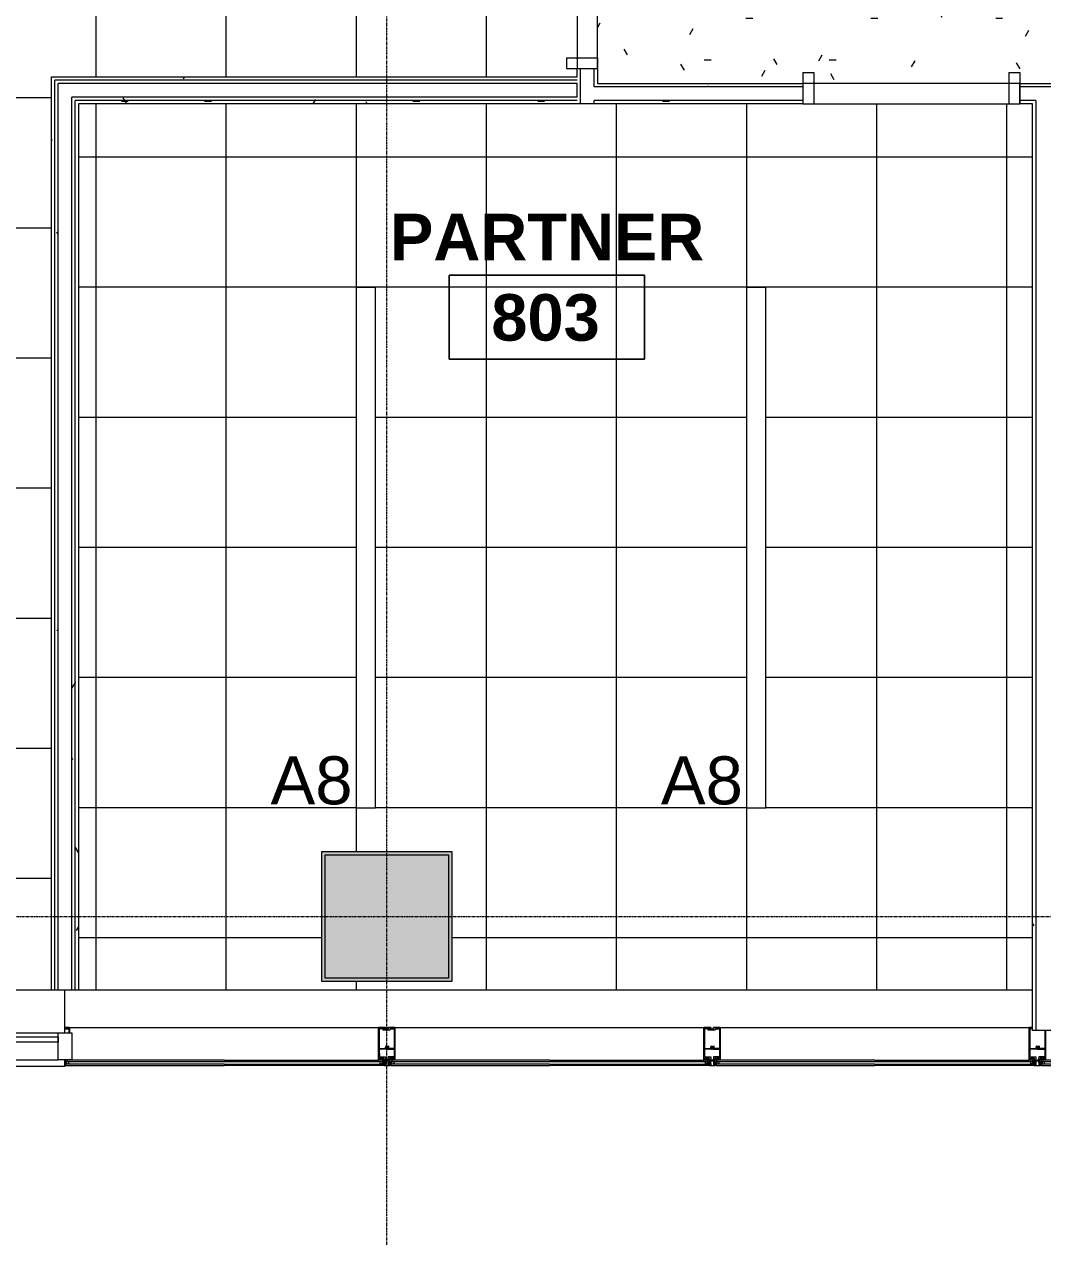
# Model space of a CAD drawing. Header units: inches. Extents: x -203 to 2908, y -968 to 768.
# Drawn here: x 1187.9 to 1375.7, y -570.4 to -346.7 of the extents above; entities that cross this region are included whole.
import ezdxf

# ---------------------------------------------------------------- set-up
doc = ezdxf.new("R2010")
doc.units = ezdxf.units.IN
doc.header["$MEASUREMENT"] = 0
doc.linetypes.add('Grid Line 1_2_', pattern=[0.875, 0.5, -0.125, 0.125, -0.125])
for name, color, linetype, lineweight in [('A-AREA-IDEN', 2, 'Continuous', 9), ('A-CLNG', 13, 'Continuous', 13), ('A-CLNG-PATT', 13, 'Continuous', 13), ('A-DOOR', 31, 'Continuous', 13), ('A-DOOR-FRAM', 31, 'Continuous', 20), ('A-GLAZ-CURT', 52, 'Continuous', 9), ('A-GLAZ-CWMG', 51, 'Continuous', 9), ('A-Glaz-Exst', 7, 'Continuous', 9), ('A-WALL', 113, 'Continuous', 13), ('A-WALL-PATT', 111, 'Continuous', 13), ('E-LITE-EQPM-IDEN', 33, 'Continuous', 9), ('I-WALL', 2, 'Continuous', 13), ('Jenner and Block 9fl_BB - MODIFIED_pb_dwg', 8, 'Continuous', 9), ('S-GRID', 1, 'Continuous', 9)]:
    doc.layers.add(name, color=color, linetype=linetype, lineweight=lineweight)
doc.styles.add('Arial', font='arial.ttf', dxfattribs={"height": 8.851796})
doc.styles.add('Swis721 Lt BT_B', font='', dxfattribs={"height": 8.583975})
doc.styles.get('Swis721 Lt BT_B').set_extended_font_data('Swis721 Lt BT', bold=True)
pattern_1 = [(0, (0, 0), (30.72, 7.68), [1.267, -21.773, 1.267, -21.773, -122.88]), (0, (0, 0), (30.72, 7.68), [-46.08, 1.267, -44.813, 1.267, -21.773, -53.76]), (0, (0, 0), (30.72, 7.68), [-115.2, 1.267, -14.093, 1.267, -37.133]), (120, (11.52, 3.84), (-22.011075, 22.7643), [1.267, -21.773, 1.267, -21.773, -122.88]), (120, (11.52, 3.84), (-22.011075, 22.7643), [-46.08, 1.267, -44.813, 1.267, -21.773, -53.76]), (120, (11.52, 3.84), (-22.011075, 22.7643), [-115.2, 1.267, -14.093, 1.267, -37.133]), (240, (15.36, 19.2), (-8.708925, -30.4443), [1.267, -21.773, 1.267, -21.773, -122.88]), (240, (15.36, 19.2), (-8.708925, -30.4443), [-46.08, 1.267, -44.813, 1.267, -21.773, -53.76]), (240, (15.36, 19.2), (-8.708925, -30.4443), [-115.2, 1.267, -14.093, 1.267, -37.133])]

# ---------------------------------------------------------------- blocks, each defined once
blk = doc.blocks.new('Single Flush - OTJ_SOLIDFLUSH_Side Lite-5611451-LEVEL 8 - RCP')
at = {"layer": 'A-DOOR-FRAM'}
for p, q in [((-20, 3.875), (-20, -1.875)), ((-20, 3.875), (-18, 3.875)), ((-18, 3.875), (-18, -1.875)), ((18.000004, 3.875), (18.000004, -1.875)), ((18.000004, 3.875), (20.000004, 3.875)), ((20.000004, 3.875), (20.000004, -1.875)), ((-20, -1.875), (-18, -1.875)), ((18.000004, -1.875), (20.000004, -1.875))]:
    blk.add_line(p, q, dxfattribs=at)
blk = doc.blocks.new('Single Flush - SOLIDFLUSH_ALUM__CLEAR VIEWLIGHT-5611461-LEVEL 8 - RCP')
at = {"layer": 'A-DOOR-FRAM'}
for p, q in [((-20, -3.875), (-20, 1.875)), ((-20, 1.875), (-18, 1.875)), ((-18, -3.875), (-18, 1.875)), ((18.000004, -3.875), (18.000004, 1.875)), ((18.000004, 1.875), (20.000004, 1.875)), ((20.000004, -3.875), (20.000004, 1.875)), ((-20, -3.875), (-18, -3.875)), ((18.000004, -3.875), (20.000004, -3.875))]:
    blk.add_line(p, q, dxfattribs=at)
blk = doc.blocks.new('System Panel - Glazed-5047508-LEVEL 8 - RCP')
at = {"layer": 'A-GLAZ-CURT', "lineweight": 13}
for p, q in [((-29.125, 0.75), (-29.125, 1.75)), ((-29.125, 1.75), (29.125, 1.75)), ((29.125, 0.75), (-29.125, 0.75)), ((29.125, 1.75), (29.125, 0.75))]:
    blk.add_line(p, q, dxfattribs=at)
blk = doc.blocks.new('Rectangular Mullion - 2_5_ x 5_ rectangular-5047499-LEVEL 8 - RCP')
at = {"layer": 'A-GLAZ-CWMG'}
for p, q in [((1135.86, -532.77), (1194.11, -532.77)), ((1135.86, -537.77), (1194.11, -537.77))]:
    blk.add_line(p, q, dxfattribs=at)
blk = doc.blocks.new('Rectangular Mullion - 2_5_ x 5_ rectangular-5047510-LEVEL 8 - RCP')
at = {"layer": 'A-GLAZ-CWMG', "lineweight": 20}
for p, q in [((0, 2.5), (-2.5, 2.5)), ((-2.5, 2.5), (-2.5, -2.5)), ((0, -2.5), (0, 2.5)), ((-2.5, -2.5), (0, -2.5))]:
    blk.add_line(p, q, dxfattribs=at)
blk = doc.blocks.new('Jenner and Block 9fl_BB - MODIFIED_pb_dwg_CW-STRIP-V11-LEVEL 8 - RCP')
at = {"layer": 'A-Glaz-Exst'}
for p, q in [((-127.34, -53.32), (-127.56, -52.8)), ((-127.5, -52.64), (-126.96, -52.41))]:
    blk.add_line(p, q, dxfattribs=at)
at = {"layer": 'A-Glaz-Exst', "flags": 128}
for points in [[(-133.51, -24.09), (-122.34, -50.38), (-122.08, -51.01), (-121.85, -50.92), (-133.28, -23.99)], [(-132.82, -23.8), (-121.39, -50.72), (-121.16, -50.62), (-132.59, -23.7)], [(-121.99, -50.5), (-122.02, -50.42), (-121.62, -50.24), (-121.59, -50.33)], [(-121.96, -50.56), (-121.94, -50.62), (-121.84, -50.78), (-121.49, -50.63), (-121.54, -50.45), (-121.56, -50.39)], [(-127.01, -52.29), (-127.89, -52.67), (-127.55, -53.47)], [(-127.55, -53.47), (-127.89, -52.67), (-127.01, -52.29)]]:
    blk.add_lwpolyline(points, dxfattribs=at)
at = {"layer": 'A-Glaz-Exst'}
for centre, radius in [((-121.98, -50.53), 0.0312), ((-121.57, -50.36), 0.0313)]:
    blk.add_circle(centre, radius, dxfattribs=at)
for centre, radius, start, end in [((-121.43, -51.25), 0.531, 84.932, 141.077), ((-121.55, -50.92), 0.145, 75.2021, 212.6653), ((-121.46, -50.89), 0.13, 23.0285, 96.5963), ((-121.06, -50.72), 0.266, 174.932, 203.0045), ((-121.01, -50.7), 0.266, 174.932, 203.0045), ((-120.95, -50.67), 0.266, 174.932, 203.0045), ((-120.89, -50.65), 0.266, 174.932, 203.0045), ((-127.45, -52.75), 0.125, 113.0045, 203.0045), ((-127.29, -53.29), 0.0625, 203.0045, 293.0045)]:
    blk.add_arc(centre, radius, start, end, dxfattribs=at)
blk = doc.blocks.new('Jenner and Block 9fl_BB - MODIFIED_pb_dwg_CW-STRIP-5619057-LEVEL 8 - RCP')
at = {"layer": 'A-Glaz-Exst'}
for p, q in [((-127.5, -52.64), (-124.39, -51.32)), ((-124.23, -51.38), (-123.91, -52.13)), ((-124.05, -51.17), (-123.01, -50.73)), ((-120.76, -51.54), (-120.96, -51.08)), ((-127.34, -53.32), (-127.56, -52.8)), ((-127.2, -53.33), (-127.26, -53.35)), ((-126.62, -54.54), (-127.12, -53.36)), ((-124.09, -52.63), (-124.08, -52.59)), ((-124.09, -52.78), (-124.03, -52.91)), ((-124.06, -52.65), (-124.04, -52.6)), ((-124.04, -52.43), (-123.99, -52.37)), ((-124.01, -52.57), (-123.8, -52.48)), ((-123.96, -52.47), (-123.97, -52.44)), ((-123.96, -52.36), (-123.88, -52.36)), ((-123.92, -52.42), (-123.9, -52.45)), ((-123.75, -52.48), (-123.71, -52.5)), ((-123.74, -52.44), (-123.69, -52.46)), ((-123.25, -53.69), (-123.64, -52.78)), ((-123.59, -52.56), (-123.13, -53.64)), ((-122.97, -53.7), (-121.94, -53.26)), ((-121.88, -51.54), (-122.01, -51.58)), ((-121.75, -51.73), (-121.85, -51.55)), ((-121.68, -51.87), (-121.79, -51.93)), ((-121.72, -51.64), (-121.66, -51.83)), ((-126.7, -54.61), (-126.64, -54.58)), ((-126.42, -55.17), (-123.32, -53.85))]:
    blk.add_line(p, q, dxfattribs=at)
at = {"layer": 'A-Glaz-Exst', "flags": 128}
for points in [[(-133.51, -24.09), (-122.34, -50.38), (-122.08, -51.01), (-121.85, -50.92), (-133.28, -23.99)], [(-132.82, -23.8), (-121.39, -50.72), (-121.16, -50.62), (-132.59, -23.7)], [(-122.46, -50.43), (-122.48, -50.37), (-127.89, -52.67), (-127.4, -53.82), (-127.17, -53.72), (-127.4, -53.82), (-127.89, -52.67), (-122.48, -50.37), (-122.46, -50.43), (-122.34, -50.38), (-122.46, -50.43), (-122.69, -50.53)], [(-123.87, -52.45), (-123.67, -52.37), (-124.11, -51.34)], [(-122.85, -50.8), (-122.46, -51.72), (-121.94, -51.5), (-121.95, -51.47), (-121.99, -51.48), (-122.01, -51.45), (-121.87, -51.38), (-121.85, -51.42), (-121.89, -51.45), (-121.88, -51.47), (-121.82, -51.45), (-120.96, -51.08), (-121.06, -50.85)], [(-122.34, -50.38), (-122.54, -50.87), (-122.2, -50.73), (-122.69, -50.53), (-122.37, -51.28)], [(-121.82, -51.45), (-120.96, -51.08), (-121.06, -50.85), (-122.21, -51.34)], [(-121.99, -50.5), (-122.02, -50.42), (-121.62, -50.24), (-121.59, -50.33)], [(-121.96, -50.56), (-121.94, -50.62), (-121.84, -50.78), (-121.49, -50.63), (-121.54, -50.45), (-121.56, -50.39)], [(-109.83, -79.22), (-121.26, -52.3), (-121.49, -52.4), (-121.22, -53.03), (-121.34, -53.08), (-121.31, -53.13), (-126.72, -55.43), (-127.21, -54.28), (-126.95, -54.17), (-126.98, -54.18), (-127.21, -54.28), (-126.72, -55.43), (-121.31, -53.13), (-121.34, -53.08), (-121.57, -53.17)], [(-123.94, -52.21), (-124.27, -52.35), (-124.17, -52.58), (-123.98, -52.5)], [(-124.08, -52.57), (-124.09, -52.55), (-123.98, -52.5), (-124, -52.45), (-124.02, -52.45)], [(-123.87, -52.39), (-123.89, -52.4), (-123.87, -52.45), (-123.76, -52.41), (-123.75, -52.43)], [(-121.87, -53.1), (-122.26, -52.18), (-121.74, -51.96), (-121.73, -51.99), (-121.77, -52.01), (-121.75, -52.05), (-121.61, -51.99), (-121.63, -51.95), (-121.67, -51.96), (-121.68, -51.93), (-121.57, -51.89), (-121.69, -51.6), (-121.7, -51.6), (-121.69, -51.6), (-121.57, -51.89), (-120.76, -51.54), (-120.67, -51.77), (-121.82, -52.26)], [(-122.05, -51.56), (-122.05, -51.55), (-121.94, -51.5)], [(-110.06, -79.32), (-121.22, -53.03), (-121.71, -52.83), (-121.37, -52.68), (-121.57, -53.17), (-121.88, -52.43)], [(-121.7, -51.74), (-121.82, -51.45), (-121.7, -51.74), (-121.71, -51.74)], [(-121.81, -51.97), (-121.8, -51.98), (-121.74, -51.96)], [(-121.08, -52.63), (-121.11, -52.57), (-121.15, -52.39), (-120.81, -52.24), (-120.71, -52.4), (-120.68, -52.46)], [(-121.06, -52.69), (-121.02, -52.77), (-120.62, -52.6), (-120.66, -52.52)], [(-109.37, -79.03), (-120.8, -52.1), (-120.57, -52), (-109.14, -78.93)], [(-126.88, -54.24), (-126.91, -54.19), (-127.09, -53.75), (-126.74, -54.59)], [(-126.92, -54.33), (-126.83, -54.53), (-126.86, -54.54), (-126.88, -54.5), (-126.92, -54.51), (-126.86, -54.66), (-126.82, -54.64), (-126.84, -54.6), (-126.81, -54.58), (-126.59, -55.1)]]:
    blk.add_lwpolyline(points, dxfattribs=at)
blk.add_lwpolyline([(-120.67, -51.77), (-120.76, -51.54), (-121.57, -51.89), (-120.76, -51.54)], close=True, dxfattribs=at)
at = {"layer": 'A-Glaz-Exst'}
for centre, radius in [((-121.98, -50.53), 0.0312), ((-121.57, -50.36), 0.0313), ((-121.07, -52.66), 0.0312), ((-120.67, -52.49), 0.0312)]:
    blk.add_circle(centre, radius, dxfattribs=at)
for centre, radius, start, end in [((-124.34, -51.43), 0.125, 23.0045, 113.0045), ((-124, -51.29), 0.125, 113.0045, 203.0045), ((-122.96, -50.85), 0.125, 23.0045, 113.0045), ((-122.22, -51.15), 0.313, 76.1346, 149.8744), ((-122.18, -51.16), 0.221, 68.0045, 194.8744), ((-122.26, -51.23), 0.125, 203.0045, 293.0045), ((-121.97, -51.25), 0.257, 114.4891, 201.5199), ((-121.43, -51.25), 0.531, 84.932, 141.077), ((-121.55, -50.92), 0.145, 75.2021, 272.5168), ((-121.46, -50.89), 0.13, 309.3067, 96.5963), ((-121.06, -50.72), 0.266, 174.932, 231.077), ((-121.01, -50.7), 0.266, 174.932, 231.077), ((-120.95, -50.67), 0.266, 174.932, 231.077), ((-120.89, -50.65), 0.266, 174.932, 231.077), ((-127.45, -52.75), 0.125, 113.0045, 203.0045), ((-127.29, -53.29), 0.0625, 203.0045, 293.0045), ((-127.18, -53.39), 0.0625, 23.0045, 113.0045), ((-124.01, -52.66), 0.089, 160.7135, 253.0177), ((-124.03, -52.23), 0.548, 263.7768, 322.8434), ((-124.09, -52.58), 0.0197, 337.7655, 23.0045), ((-123.99, -52.65), 0.0695, 179.3043, 235.285), ((-124.03, -52.58), 0.0139, 50.356, 225.537), ((-124.03, -52.44), 0.016, 138.4428, 293.0045), ((-124.03, -52.23), 0.517, 269.0257, 316.9833), ((-124.05, -52.6), 0.0118, 337.7655, 45.537), ((-124.02, -52.26), 0.451, 268.6149, 317.394), ((-124.03, -52.23), 0.673, 269.5765, 305.68), ((-124.02, -52.56), 0.0118, 230.356, 293.0045), ((-123.96, -52.4), 0.04, 87.5662, 138.4428), ((-123.94, -52.43), 0.0306, 26.7074, 199.3016), ((-123.93, -52.46), 0.0306, 206.7074, 19.3016), ((-123.97, -52.16), 0.0625, 293.0045, 23.0045), ((-123.88, -52.38), 0.016, 293.0045, 87.5662), ((-123.8, -52.47), 0.0118, 293.0045, 355.653), ((-123.77, -52.47), 0.0139, 0.472, 175.653), ((-123.75, -52.47), 0.0118, 180.472, 248.2435), ((-123.73, -52.43), 0.0197, 203.0045, 248.2435), ((-123.75, -52.55), 0.0695, 350.7239, 46.7046), ((-123.73, -52.54), 0.089, 332.9913, 65.2955), ((-123.02, -53.59), 0.125, 203.0045, 293.0045), ((-122.02, -51.55), 0.0312, 203.0045, 288.0045), ((-121.98, -53.15), 0.125, 293.0045, 23.0045), ((-121.77, -52.38), 0.125, 113.0045, 203.0045), ((-121.88, -51.57), 0.0312, 23.0045, 108.0045), ((-121.67, -52.37), 0.221, 211.1346, 338.0045), ((-121.58, -52.16), 0.257, 204.4891, 291.5199), ((-121.78, -51.95), 0.0312, 118.0045, 203.0045), ((-121.69, -52.41), 0.313, 256.1346, 329.8744), ((-121.72, -51.71), 0.0313, 208.0045, 293.0045), ((-121.69, -51.63), 0.0313, 113.0045, 198.0045), ((-121.69, -51.84), 0.0312, 298.0045, 23.0045), ((-121.21, -51.77), 0.531, 264.932, 321.077), ((-121.06, -52.09), 0.145, 133.4921, 330.8069), ((-120.97, -52.04), 0.13, 309.4127, 96.7023), ((-120.57, -51.87), 0.266, 174.932, 231.077), ((-120.52, -51.85), 0.266, 174.932, 231.077), ((-120.46, -51.82), 0.266, 174.932, 231.077), ((-120.4, -51.8), 0.266, 174.932, 231.077), ((-127.15, -53.78), 0.0625, 23.0045, 113.0045), ((-127.15, -53.78), 0.0625, 23.0045, 113.0045), ((-126.94, -54.2), 0.0312, 23.0045, 113.0045), ((-126.94, -54.2), 0.0312, 23.0045, 113.0045), ((-126.89, -54.31), 0.0312, 113.0045, 203.0045), ((-126.91, -54.26), 0.0313, 293.0045, 23.0045), ((-126.71, -54.58), 0.0312, 203.0045, 293.0045), ((-126.65, -54.55), 0.0313, 293.0045, 23.0045), ((-126.47, -55.05), 0.125, 203.0045, 293.0045), ((-123.37, -53.73), 0.125, 293.0045, 23.0045)]:
    blk.add_arc(centre, radius, start, end, dxfattribs=at)
blk = doc.blocks.new('Jenner and Block 9fl_BB - MODIFIED_pb_dwg_CW-STRIP-V12-LEVEL 8 - RCP')
at = {"layer": 'A-Glaz-Exst'}
for p, q in [((-127.36, -52.58), (-124.39, -51.32)), ((-124.23, -51.38), (-123.91, -52.13)), ((-124.05, -51.17), (-123.01, -50.73)), ((-120.76, -51.54), (-120.96, -51.08)), ((-124.09, -52.63), (-124.08, -52.59)), ((-124.09, -52.78), (-124.03, -52.91)), ((-124.06, -52.65), (-124.04, -52.6)), ((-124.04, -52.43), (-123.99, -52.37)), ((-124.01, -52.57), (-123.8, -52.48)), ((-123.96, -52.47), (-123.97, -52.44)), ((-123.96, -52.36), (-123.88, -52.36)), ((-123.92, -52.42), (-123.9, -52.45)), ((-123.75, -52.48), (-123.71, -52.5)), ((-123.74, -52.44), (-123.69, -52.46)), ((-123.25, -53.69), (-123.64, -52.78)), ((-123.59, -52.56), (-123.13, -53.64)), ((-122.97, -53.7), (-121.94, -53.26)), ((-121.88, -51.54), (-122.01, -51.58)), ((-121.75, -51.73), (-121.85, -51.55)), ((-121.68, -51.87), (-121.79, -51.93)), ((-121.72, -51.64), (-121.66, -51.83)), ((-126.73, -54.76), (-126.59, -55.1)), ((-126.42, -55.17), (-123.32, -53.85))]:
    blk.add_line(p, q, dxfattribs=at)
at = {"layer": 'A-Glaz-Exst', "flags": 128}
for points in [[(-133.51, -24.09), (-122.34, -50.38), (-122.08, -51.01), (-121.85, -50.92), (-133.28, -23.99)], [(-132.82, -23.8), (-121.39, -50.72), (-121.16, -50.62), (-132.59, -23.7)], [(-122.46, -50.43), (-122.48, -50.37), (-127.4, -52.46)], [(-127.4, -52.46), (-122.48, -50.37), (-122.46, -50.43), (-122.34, -50.38), (-122.46, -50.43), (-122.69, -50.53)], [(-123.87, -52.45), (-123.67, -52.37), (-124.11, -51.34)], [(-122.85, -50.8), (-122.46, -51.72), (-121.94, -51.5), (-121.95, -51.47), (-121.99, -51.48), (-122.01, -51.45), (-121.87, -51.38), (-121.85, -51.42), (-121.89, -51.45), (-121.88, -51.47), (-121.82, -51.45), (-120.96, -51.08), (-121.06, -50.85)], [(-122.34, -50.38), (-122.54, -50.87), (-122.2, -50.73), (-122.69, -50.53), (-122.37, -51.28)], [(-121.82, -51.45), (-120.96, -51.08), (-121.06, -50.85), (-122.21, -51.34)], [(-121.99, -50.5), (-122.02, -50.42), (-121.62, -50.24), (-121.59, -50.33)], [(-121.96, -50.56), (-121.94, -50.62), (-121.84, -50.78), (-121.49, -50.63), (-121.54, -50.45), (-121.56, -50.39)], [(-109.83, -79.22), (-121.26, -52.3), (-121.49, -52.4), (-121.22, -53.03), (-121.34, -53.08), (-121.31, -53.13), (-126.72, -55.43), (-126.96, -54.86)], [(-126.96, -54.86), (-126.72, -55.43), (-121.31, -53.13), (-121.34, -53.08), (-121.57, -53.17)], [(-123.94, -52.21), (-124.27, -52.35), (-124.17, -52.58), (-123.98, -52.5)], [(-124.08, -52.57), (-124.09, -52.55), (-123.98, -52.5), (-124, -52.45), (-124.02, -52.45)], [(-123.87, -52.39), (-123.89, -52.4), (-123.87, -52.45), (-123.76, -52.41), (-123.75, -52.43)], [(-121.87, -53.1), (-122.26, -52.18), (-121.74, -51.96), (-121.73, -51.99), (-121.77, -52.01), (-121.75, -52.05), (-121.61, -51.99), (-121.63, -51.95), (-121.67, -51.96), (-121.68, -51.93), (-121.57, -51.89), (-121.69, -51.6), (-121.7, -51.6), (-121.69, -51.6), (-121.57, -51.89), (-120.76, -51.54), (-120.67, -51.77), (-121.82, -52.26)], [(-122.05, -51.56), (-122.05, -51.55), (-121.94, -51.5)], [(-110.06, -79.32), (-121.22, -53.03), (-121.71, -52.83), (-121.37, -52.68), (-121.57, -53.17), (-121.88, -52.43)], [(-121.7, -51.74), (-121.82, -51.45), (-121.7, -51.74), (-121.71, -51.74)], [(-121.81, -51.97), (-121.8, -51.98), (-121.74, -51.96)], [(-121.08, -52.63), (-121.11, -52.57), (-121.15, -52.39), (-120.81, -52.24), (-120.71, -52.4), (-120.68, -52.46)], [(-121.06, -52.69), (-121.02, -52.77), (-120.62, -52.6), (-120.66, -52.52)], [(-109.37, -79.03), (-120.8, -52.1), (-120.57, -52), (-109.14, -78.93)]]:
    blk.add_lwpolyline(points, dxfattribs=at)
blk.add_lwpolyline([(-120.67, -51.77), (-120.76, -51.54), (-121.57, -51.89), (-120.76, -51.54)], close=True, dxfattribs=at)
at = {"layer": 'A-Glaz-Exst'}
for centre, radius in [((-121.98, -50.53), 0.0312), ((-121.57, -50.36), 0.0313), ((-121.07, -52.66), 0.0312), ((-120.67, -52.49), 0.0312)]:
    blk.add_circle(centre, radius, dxfattribs=at)
for centre, radius, start, end in [((-124.34, -51.43), 0.125, 23.0045, 113.0045), ((-124, -51.29), 0.125, 113.0045, 203.0045), ((-122.96, -50.85), 0.125, 23.0045, 113.0045), ((-122.22, -51.15), 0.313, 76.1346, 149.8744), ((-122.18, -51.16), 0.221, 68.0045, 194.8744), ((-122.26, -51.23), 0.125, 203.0045, 293.0045), ((-121.97, -51.25), 0.257, 114.4891, 201.5199), ((-121.43, -51.25), 0.531, 84.932, 141.077), ((-121.55, -50.92), 0.145, 75.2021, 272.5168), ((-121.46, -50.89), 0.13, 309.3067, 96.5963), ((-121.06, -50.72), 0.266, 174.932, 231.077), ((-121.01, -50.7), 0.266, 174.932, 231.077), ((-120.95, -50.67), 0.266, 174.932, 231.077), ((-120.89, -50.65), 0.266, 174.932, 231.077), ((-124.01, -52.66), 0.089, 160.7135, 253.0177), ((-124.03, -52.23), 0.548, 263.7768, 322.8434), ((-124.09, -52.58), 0.0197, 337.7655, 23.0045), ((-123.99, -52.65), 0.0695, 179.3043, 235.285), ((-124.03, -52.58), 0.0139, 50.356, 225.537), ((-124.03, -52.44), 0.016, 138.4428, 293.0045), ((-124.03, -52.23), 0.517, 269.0257, 316.9833), ((-124.05, -52.6), 0.0118, 337.7655, 45.537), ((-124.02, -52.26), 0.451, 268.6149, 317.394), ((-124.03, -52.23), 0.673, 269.5765, 305.68), ((-124.02, -52.56), 0.0118, 230.356, 293.0045), ((-123.96, -52.4), 0.04, 87.5662, 138.4428), ((-123.94, -52.43), 0.0306, 26.7074, 199.3016), ((-123.93, -52.46), 0.0306, 206.7074, 19.3016), ((-123.97, -52.16), 0.0625, 293.0045, 23.0045), ((-123.88, -52.38), 0.016, 293.0045, 87.5662), ((-123.8, -52.47), 0.0118, 293.0045, 355.653), ((-123.77, -52.47), 0.0139, 0.472, 175.653), ((-123.75, -52.47), 0.0118, 180.472, 248.2435), ((-123.73, -52.43), 0.0197, 203.0045, 248.2435), ((-123.75, -52.55), 0.0695, 350.7239, 46.7046), ((-123.73, -52.54), 0.089, 332.9913, 65.2955), ((-123.02, -53.59), 0.125, 203.0045, 293.0045), ((-122.02, -51.55), 0.0312, 203.0045, 288.0045), ((-121.98, -53.15), 0.125, 293.0045, 23.0045), ((-121.77, -52.38), 0.125, 113.0045, 203.0045), ((-121.88, -51.57), 0.0312, 23.0045, 108.0045), ((-121.67, -52.37), 0.221, 211.1346, 338.0045), ((-121.58, -52.16), 0.257, 204.4891, 291.5199), ((-121.78, -51.95), 0.0312, 118.0045, 203.0045), ((-121.69, -52.41), 0.313, 256.1346, 329.8744), ((-121.72, -51.71), 0.0313, 208.0045, 293.0045), ((-121.69, -51.63), 0.0313, 113.0045, 198.0045), ((-121.69, -51.84), 0.0312, 298.0045, 23.0045), ((-121.21, -51.77), 0.531, 264.932, 321.077), ((-121.06, -52.09), 0.145, 133.4921, 330.8069), ((-120.97, -52.04), 0.13, 309.4127, 96.7023), ((-120.57, -51.87), 0.266, 174.932, 231.077), ((-120.52, -51.85), 0.266, 174.932, 231.077), ((-120.46, -51.82), 0.266, 174.932, 231.077), ((-120.4, -51.8), 0.266, 174.932, 231.077), ((-126.47, -55.05), 0.125, 203.0045, 293.0045), ((-123.37, -53.73), 0.125, 293.0045, 23.0045)]:
    blk.add_arc(centre, radius, start, end, dxfattribs=at)
blk = doc.blocks.new('Jenner and Block 9fl_BB - MODIFIED_pb_dwg-4752101-LEVEL 8 - RCP')
at = {"layer": 'A-Glaz-Exst'}
for p, q in [((1196.23, -531.81), (1253.23, -531.81)), ((1198.23, -531.81), (1255.23, -531.81)), ((1256.23, -531.81), (1313.23, -531.81)), ((1316.23, -531.81), (1373.23, -531.81))]:
    blk.add_line(p, q, dxfattribs=at)
at = {"rotation": 246.9955198969619}
for name, p in [('Jenner and Block 9fl_BB - MODIFIED_pb_dwg_CW-STRIP-5619057-LEVEL 8 - RCP', (1254.73, -670.12)), ('Jenner and Block 9fl_BB - MODIFIED_pb_dwg_CW-STRIP-5619057-LEVEL 8 - RCP', (1314.73, -670.12)), ('Jenner and Block 9fl_BB - MODIFIED_pb_dwg_CW-STRIP-V12-LEVEL 8 - RCP', (1374.73, -670.12)), ('Jenner and Block 9fl_BB - MODIFIED_pb_dwg_CW-STRIP-V11-LEVEL 8 - RCP', (1194.73, -670.12))]:
    blk.add_blockref(name, p, dxfattribs=at)
blk = doc.blocks.new('Room Tag - Room Name and Number-3379422-LEVEL 8 - RCP')
at = {"layer": 'A-AREA-IDEN'}
for p, q in [((-0.1881, -0.1636), (-0.1881, -0.0018)), ((-0.1881, -0.0018), (0.1869, -0.0018)), ((0.1869, -0.0018), (-0.1881, -0.0018)), ((-0.1881, -0.0018), (-0.1881, -0.1636)), ((0.1869, -0.0018), (0.1869, -0.1636)), ((0.1869, -0.1636), (0.1869, -0.0018)), ((0.1869, -0.1636), (-0.1881, -0.1636)), ((-0.1881, -0.1636), (0.1869, -0.1636))]:
    blk.add_line(p, q, dxfattribs=at)

msp = doc.modelspace()

# ---------------------------------------------------------------- hatches: boundary and pattern name
at = {"layer": 'A-CLNG-PATT'}
h = msp.add_hatch(dxfattribs=at)
h.set_pattern_fill('FP_32', color=256, style=0, pattern_type=2)
h.set_pattern_definition([(90, (1129.11, -216.283), (24, -1e-15), []), (0, (1129.11, -216.283), (0, -24), [])])
h.paths.add_polyline_path([(1165.55, -16.97), (1179.42, -16.97), (1179.42, -3.09), (1165.55, -3.09), (1165.55, -16.18)], flags=0)
h.paths.add_polyline_path([(1192.86, -524.94), (1192.86, -356.41), (1289.86, -356.41), (1289.86, -313.63), (1153.33, -313.63), (1153.33, -408.28), (1152.63, -408.28), (1152.63, -313.63), (1105.11, -313.63), (1105.11, -310.08), (1289.86, -310.08), (1289.86, -296.16), (1140.73, -296.16), (1140.73, -178.53), (1179.42, -178.53), (1179.42, -142.28), (1179.27, -142.28), (1179.27, -178.28), (1153.27, -178.28), (1153.27, -142.28), (1165.55, -142.28), (1165.55, -16.97), (1095.29, -16.97), (1095.29, -29.09), (1065.23, -29.09), (1065.23, -3.09), (993.73, -3.09), (993.73, -227.33), (968.74, -227.34), (968.74, -328.37), (972.74, -328.37), (972.74, -330.37), (968.74, -330.37), (968.74, -331.03), (971.74, -331.03), (971.73, -362.22), (970.8, -362.22), (970.8, -362.65), (971.74, -362.65), (971.73, -393.62), (968.74, -393.62), (968.74, -394.11), (972.74, -394.11), (972.74, -396.11), (968.74, -396.11), (968.74, -524.94), (1124.05, -524.94)], flags=0)
h.paths.add_polyline_path([(1116.7, -484.16), (1115.83, -483.66), (1123.19, -470.92), (1115.83, -458.18), (1116.7, -457.68), (1124.05, -470.42), (1138.76, -470.42), (1138.76, -471.42), (1124.05, -471.42), (1116.98, -483.66)], flags=0)
h.paths.add_polyline_path([(1036.56, -479.72), (1036.06, -478.86), (1048.8, -471.5), (1048.8, -456.79), (1049.8, -456.79), (1049.8, -471.5), (1062.54, -478.86), (1062.04, -479.72), (1049.3, -472.37), (1036.72, -479.63)], flags=0)
h.paths.add_polyline_path([(1008.39, -360.24), (1008.39, -360.02), (1007.22, -359.98), (1007.22, -359.86), (1008.12, -359.86), (1008.12, -359.98), (1008.39, -360.02)], flags=0)
h.paths.add_polyline_path([(1008.91, -456.28), (1008.28, -456.28), (1008.28, -408.02), (1007.22, -407.98), (1007.22, -407.86), (1008.12, -407.86), (1008.12, -407.98), (1008.28, -407.94), (1008.28, -360.28), (1008.35, -360.28), (1008.35, -360.24), (1008.56, -360.24), (1008.59, -360.06), (1008.61, -360.07), (1008.67, -360.24), (1008.91, -360.24), (1008.91, -360.28), (1008.98, -360.28), (1008.98, -383.89), (1010.04, -383.93), (1010.04, -384.06), (1009.14, -384.06), (1009.14, -383.93), (1008.98, -383.97), (1008.98, -431.89), (1010.04, -431.93), (1010.04, -432.06), (1009.14, -432.06), (1009.14, -431.93), (1008.98, -431.97), (1008.98, -456.28)], flags=0)
h.paths.add_polyline_path([(1009.64, -431.88), (1009.64, -431.87), (1009.59, -431.88)], flags=0)
h.paths.add_polyline_path([(1009.14, -431.86), (1009.14, -431.83), (1009.25, -431.85)], flags=0)
h.paths.add_polyline_path([(1081.11, -384.29), (1080.41, -384.29), (1080.41, -336.5), (1081.11, -336.5), (1081.11, -378.97)], flags=0)
h.paths.add_polyline_path([(1009.14, -383.86), (1009.14, -383.83), (1009.25, -383.85)], flags=0)
h.paths.add_polyline_path([(968.93, -362.65), (968.93, -362.22), (968.74, -362.22), (968.74, -362.65)], flags=0)
h.paths.add_polyline_path([(1081.11, -336.29), (1080.41, -336.29), (1080.41, -288.5), (1081.11, -288.5), (1081.11, -333.98)], flags=0)
h.paths.add_polyline_path([(1261.11, -327.28), (1260.33, -327.18), (1259.61, -326.88), (1258.99, -326.4), (1258.51, -325.78), (1258.21, -325.06), (1258.11, -324.28), (1258.21, -323.51), (1258.51, -322.78), (1258.99, -322.16), (1259.61, -321.69), (1260.33, -321.39), (1261.11, -321.28), (1261.89, -321.39), (1262.61, -321.69), (1263.23, -322.16), (1263.71, -322.78), (1264.01, -323.51), (1264.11, -324.28), (1264.01, -325.06), (1263.71, -325.78), (1263.23, -326.4), (1262.61, -326.88), (1261.89, -327.18)], flags=0)
h.paths.add_polyline_path([(1189.11, -327.28), (1188.33, -327.18), (1187.61, -326.88), (1186.99, -326.4), (1186.51, -325.78), (1186.21, -325.06), (1186.11, -324.28), (1186.21, -323.51), (1186.51, -322.78), (1186.99, -322.16), (1187.61, -321.69), (1188.33, -321.39), (1189.11, -321.28), (1189.89, -321.39), (1190.61, -321.69), (1191.23, -322.16), (1191.71, -322.78), (1192.01, -323.51), (1192.11, -324.28), (1192.01, -325.06), (1191.71, -325.78), (1191.23, -326.4), (1190.61, -326.88), (1189.89, -327.18)], flags=0)
h.paths.add_polyline_path([(1128.63, -288.44), (1128.63, -192.25), (1129.33, -192.25), (1129.33, -288.44)], flags=0)
h.paths.add_polyline_path([(1032.28, -264.28), (1032.28, -216.42), (1032.98, -216.42), (1032.98, -264.28)], flags=0)
h.paths.add_polyline_path([(1032.28, -216.28), (1032.28, -168.42), (1032.98, -168.42), (1032.98, -216.28)], flags=0)
h.paths.add_polyline_path([(1080.53, -69.72), (1080.52, -69.5), (1079.35, -69.46), (1079.35, -69.34), (1080.25, -69.34), (1080.25, -69.46), (1080.53, -69.5)], flags=0)
h.paths.add_polyline_path([(1080.85, -168.28), (1080.41, -168.28), (1080.41, -117.5), (1079.35, -117.46), (1079.35, -117.34), (1080.25, -117.34), (1080.25, -117.46), (1080.41, -117.42), (1080.41, -69.76), (1080.48, -69.76), (1080.48, -69.72), (1080.7, -69.72), (1080.72, -69.54), (1080.74, -69.55), (1080.8, -69.72), (1081.04, -69.72), (1081.04, -69.76), (1081.11, -69.76), (1081.11, -93.37), (1082.17, -93.41), (1082.17, -93.54), (1081.27, -93.54), (1081.27, -93.41), (1081.11, -93.45), (1081.11, -141.37), (1082.17, -141.41), (1082.17, -141.54), (1081.27, -141.54), (1081.27, -141.41), (1081.11, -141.45), (1081.11, -168.28), (1080.9, -168.28)], flags=0)
h.paths.add_polyline_path([(1081.27, -141.34), (1081.27, -141.31), (1081.38, -141.33)], flags=0)
h.paths.add_polyline_path([(1033.09, -24.24), (1033.09, -24.02), (1031.92, -23.98), (1031.92, -23.86), (1032.82, -23.86), (1032.82, -23.98), (1033.09, -24.02)], flags=0)
h.paths.add_polyline_path([(1033.19, -120.28), (1032.98, -120.28), (1032.98, -72.02), (1031.92, -71.98), (1031.92, -71.86), (1032.82, -71.86), (1032.82, -71.98), (1032.98, -71.94), (1032.98, -24.28), (1033.05, -24.28), (1033.05, -24.24), (1033.26, -24.24), (1033.29, -24.06), (1033.31, -24.07), (1033.37, -24.24), (1033.61, -24.24), (1033.61, -24.28), (1033.68, -24.28), (1033.68, -47.89), (1034.74, -47.93), (1034.74, -48.06), (1033.84, -48.06), (1033.84, -47.93), (1033.68, -47.97), (1033.68, -95.89), (1034.74, -95.93), (1034.74, -96.06), (1033.84, -96.06), (1033.84, -95.93), (1033.68, -95.97), (1033.68, -120.28), (1033.24, -120.28)], flags=0)
h.paths.add_polyline_path([(1034.34, -95.88), (1034.34, -95.87), (1034.29, -95.88)], flags=0)
h.paths.add_polyline_path([(1033.84, -95.86), (1033.84, -95.83), (1033.95, -95.85)], flags=0)
h.paths.add_polyline_path([(1081.27, -93.34), (1081.27, -93.31), (1081.38, -93.33)], flags=0)
h.paths.add_polyline_path([(1079.8, -69.57), (1080.14, -69.54), (1079.87, -69.57)], flags=0)
h.paths.add_polyline_path([(1034.34, -47.88), (1034.34, -47.87), (1034.29, -47.88)], flags=0)
h.paths.add_polyline_path([(1033.84, -47.86), (1033.84, -47.83), (1033.95, -47.85)], flags=0)
h = msp.add_hatch(dxfattribs=at)
h.set_pattern_fill('FP_1', color=256, style=0, pattern_type=2)
h.set_pattern_definition(pattern_1)
h.paths.add_polyline_path([(1320.09, -357.66), (1495.17, -357.66), (1495.17, -296.93), (1293.61, -296.93), (1293.61, -357.66), (1300.73, -357.66)], flags=0)
h.paths.add_polyline_path([(1309.11, -328.05), (1308.33, -327.95), (1307.61, -327.65), (1306.99, -327.17), (1306.51, -326.55), (1306.21, -325.83), (1306.11, -325.05), (1306.21, -324.27), (1306.51, -323.55), (1306.99, -322.93), (1307.61, -322.45), (1308.33, -322.15), (1309.11, -322.05), (1309.89, -322.15), (1310.61, -322.45), (1311.23, -322.93), (1311.71, -323.55), (1312.01, -324.27), (1312.11, -325.05), (1312.01, -325.83), (1311.71, -326.55), (1311.23, -327.17), (1310.61, -327.65), (1309.89, -327.95)], flags=0)
h.paths.add_polyline_path([(1393.11, -328.05), (1392.33, -327.95), (1391.61, -327.65), (1390.99, -327.17), (1390.51, -326.55), (1390.21, -325.83), (1390.11, -325.05), (1390.21, -324.27), (1390.51, -323.55), (1390.99, -322.93), (1391.61, -322.45), (1392.33, -322.15), (1393.11, -322.05), (1393.89, -322.15), (1394.61, -322.45), (1395.23, -322.93), (1395.71, -323.55), (1396.01, -324.27), (1396.11, -325.05), (1396.01, -325.83), (1395.71, -326.55), (1395.23, -327.17), (1394.61, -327.65), (1393.89, -327.95)], flags=0)
h.paths.add_polyline_path([(1477.11, -328.05), (1476.33, -327.95), (1475.61, -327.65), (1474.91, -327.07), (1474.51, -326.55), (1474.21, -325.83), (1474.11, -325.05), (1474.21, -324.27), (1474.51, -323.55), (1474.99, -322.93), (1475.61, -322.45), (1476.33, -322.15), (1477.11, -322.05), (1477.89, -322.15), (1478.61, -322.45), (1479.23, -322.93), (1479.71, -323.55), (1480.01, -324.27), (1480.11, -325.05), (1480.01, -325.83), (1479.71, -326.55), (1479.23, -327.17), (1478.61, -327.65), (1477.89, -327.95)], flags=0)
h = msp.add_hatch(dxfattribs=at)
h.set_pattern_fill('FP_15', color=256, style=0, pattern_type=2)
h.set_pattern_definition([(0, (1297.11, -419.207), (0, -24), []), (270, (1297.11, -419.207), (-24, -1e-15), [])])
h.paths.add_polyline_path([(1241.11, -524.94), (1373.86, -524.94), (1373.86, -361.41), (1197.86, -361.41), (1197.86, -524.94), (1203.97, -524.94)], flags=0)
h.paths.add_polyline_path([(1266.11, -523.31), (1242.73, -523.31), (1242.73, -499.31), (1266.73, -499.31), (1266.73, -523.31)], flags=0)
h.paths.add_polyline_path([(1252.67, -491.28), (1249.11, -491.28), (1249.11, -395.28), (1252.67, -395.28), (1252.67, -488.95)], flags=0)
h.paths.add_polyline_path([(1321.11, -491.28), (1321.11, -395.28), (1324.67, -395.28), (1324.67, -491.28)], flags=0)
at = {"layer": 'A-WALL'}
msp.add_hatch(color=250, dxfattribs=at).paths.add_polyline_path([(1266.11, -522.69), (1266.11, -499.94), (1243.36, -499.94), (1243.36, -522.69), (1252.67, -522.69)], flags=0)
at = {"layer": 'A-WALL-PATT', "lineweight": 9}
h = msp.add_hatch(dxfattribs=at)
h.set_pattern_fill('FP_1', color=256, style=0, pattern_type=2)
h.set_pattern_definition(pattern_1)
h.paths.add_polyline_path([(1293.61, -361.41), (1293.61, -360.78), (1292.98, -360.78), (1292.98, -361.41)], flags=0)
h.paths.add_polyline_path([(1292.98, -358.28), (1293.61, -358.28), (1293.61, -354.91), (1292.98, -354.91), (1292.98, -357.85)], flags=0)
h.paths.add_polyline_path([(1293.61, -314.91), (1293.61, -296.16), (1292.98, -296.16), (1292.98, -314.91)], flags=0)
h = msp.add_hatch(dxfattribs=at)
h.set_pattern_fill('FP_1', color=256, style=0, pattern_type=2)
h.set_pattern_definition(pattern_1)
h.paths.add_polyline_path([(1192.86, -357.03), (1289.86, -357.03), (1289.86, -356.41), (1192.86, -356.41)], flags=0)
h = msp.add_hatch(dxfattribs=at)
h.set_pattern_fill('FP_1', color=256, style=0, pattern_type=2)
h.set_pattern_definition(pattern_1)
h.paths.add_polyline_path([(1193.48, -524.94), (1193.48, -357.03), (1192.86, -357.03), (1192.86, -524.94)], flags=0)
h = msp.add_hatch(dxfattribs=at)
h.set_pattern_fill('FP_1', color=256, style=0, pattern_type=2)
h.set_pattern_definition(pattern_1)
h.paths.add_polyline_path([(1193.48, -524.94), (1194.11, -524.94), (1194.11, -357.66), (1193.48, -357.66), (1193.48, -524.94)], flags=0)
h = msp.add_hatch(dxfattribs=at)
h.set_pattern_fill('FP_1', color=256, style=0, pattern_type=2)
h.set_pattern_definition(pattern_1)
h.paths.add_polyline_path([(1553.42, -358.28), (1553.42, -357.66), (1539.73, -357.66), (1539.73, -358.28)], flags=0)
h.paths.add_polyline_path([(1376.98, -358.28), (1379.97, -358.28), (1379.97, -357.66), (1371.5, -357.66), (1371.5, -358.28), (1374.48, -358.28)], flags=0)
h.paths.add_polyline_path([(1499.73, -358.28), (1499.73, -357.66), (1419.97, -357.66), (1419.97, -358.28), (1497.61, -358.28)], flags=0)
h.paths.add_polyline_path([(1331.5, -358.28), (1331.5, -357.66), (1293.61, -357.66), (1293.61, -358.28), (1320.09, -358.28)], flags=0)
h = msp.add_hatch(dxfattribs=at)
h.set_pattern_fill('FP_1', color=256, style=0, pattern_type=2)
h.set_pattern_definition(pattern_1)
h.paths.add_polyline_path([(1263.71, -360.78), (1289.86, -360.78), (1289.86, -360.16), (1196.61, -360.16), (1196.61, -360.78), (1263.23, -360.78)], flags=0)
h = msp.add_hatch(dxfattribs=at)
h.set_pattern_fill('FP_1', color=256, style=0, pattern_type=2)
h.set_pattern_definition(pattern_1)
h.paths.add_polyline_path([(1197.23, -524.94), (1197.23, -360.78), (1196.61, -360.79), (1196.61, -524.94)], flags=0)
h = msp.add_hatch(dxfattribs=at)
h.set_pattern_fill('FP_1', color=256, style=0, pattern_type=2)
h.set_pattern_definition(pattern_1)
h.paths.add_polyline_path([(1260.33, -361.41), (1289.86, -361.41), (1289.86, -360.78), (1197.23, -360.78), (1197.23, -361.41), (1259.61, -361.41)], flags=0)
h = msp.add_hatch(dxfattribs=at)
h.set_pattern_fill('FP_1', color=256, style=0, pattern_type=2)
h.set_pattern_definition(pattern_1)
h.paths.add_polyline_path([(1197.86, -524.94), (1197.86, -361.41), (1197.23, -361.41), (1197.23, -524.94), (1197.86, -524.94)], flags=0)
h = msp.add_hatch(dxfattribs=at)
h.set_pattern_fill('FP_1', color=256, style=0, pattern_type=2)
h.set_pattern_definition(pattern_1)
h.paths.add_polyline_path([(1306.99, -361.41), (1331.5, -361.41), (1331.5, -360.78), (1293.61, -360.78), (1293.61, -361.41), (1306.51, -361.41)], flags=0)
h.paths.add_polyline_path([(1373.86, -361.41), (1374.48, -361.41), (1374.48, -360.78), (1371.5, -360.78), (1371.5, -361.41)], flags=0)
h.paths.add_polyline_path([(1376.98, -361.41), (1379.97, -361.41), (1379.97, -360.78), (1376.98, -360.78)], flags=0)
h.paths.add_polyline_path([(1493.86, -361.41), (1494.48, -361.41), (1494.48, -360.78), (1419.97, -360.78), (1419.97, -361.41), (1480.11, -361.41)], flags=0)
h.paths.add_polyline_path([(1496.98, -361.41), (1499.73, -361.41), (1499.73, -360.78), (1496.98, -360.78), (1496.98, -361.22)], flags=0)
h.paths.add_polyline_path([(1553.42, -361.41), (1553.42, -360.78), (1539.73, -360.78), (1539.73, -361.41)], flags=0)
h = msp.add_hatch(dxfattribs=at)
h.set_pattern_fill('FP_1', color=256, style=0, pattern_type=2)
h.set_pattern_definition(pattern_1)
h.paths.add_polyline_path([(1373.86, -532.34), (1374.48, -532.34), (1374.48, -361.41), (1373.86, -361.41), (1373.86, -527.04)], flags=0)
at = {"layer": 'A-WALL-PATT'}
h = msp.add_hatch(color=250, dxfattribs=at)
h.paths.add_polyline_path([(1242.73, -523.31), (1266.73, -523.31), (1266.73, -499.31), (1242.73, -499.31), (1242.73, -522.69)], flags=0)
h.paths.add_polyline_path([(1243.36, -522.69), (1243.36, -499.94), (1266.11, -499.94), (1266.11, -522.69), (1249.11, -522.69)], flags=0)

# ---------------------------------------------------------------- linework, layer by layer
at = {"layer": 'A-CLNG'}
for p, q in [((1249.11, -395.28), (1249.11, -491.28)), ((1252.67, -395.28), (1249.11, -395.28)), ((1252.67, -491.28), (1252.67, -395.28)), ((1321.11, -395.28), (1321.11, -491.28)), ((1324.67, -395.28), (1321.11, -395.28)), ((1324.67, -491.28), (1324.67, -395.28)), ((1249.11, -491.28), (1252.67, -491.28)), ((1321.11, -491.28), (1324.67, -491.28)), ((1373.86, -524.94), (1197.86, -524.94))]:
    msp.add_line(p, q, dxfattribs=at)
at = {"layer": 'A-WALL'}
for p, q in [((1290.48, -361.41), (1290.48, -354.91)), ((1292.98, -358.28), (1292.98, -354.91)), ((1193.48, -524.94), (1193.48, -357.03)), ((1289.86, -357.03), (1193.48, -357.03)), ((1194.11, -524.94), (1194.11, -357.66)), ((1289.86, -357.66), (1194.11, -357.66)), ((1289.86, -360.16), (1289.86, -357.66)), ((1331.5, -358.28), (1292.98, -358.28)), ((1379.97, -358.28), (1371.5, -358.28)), ((1196.61, -524.94), (1196.61, -360.16)), ((1289.86, -360.16), (1196.61, -360.16)), ((1197.23, -524.94), (1197.23, -360.78)), ((1289.86, -360.78), (1197.23, -360.78)), ((1331.5, -360.78), (1292.98, -360.78)), ((1292.98, -361.41), (1292.98, -360.78)), ((1374.48, -360.78), (1371.5, -360.78)), ((1374.48, -360.78), (1374.48, -532.34))]:
    msp.add_line(p, q, dxfattribs=at)
at = {"layer": 'A-WALL', "color": 8, "lineweight": 20}
for p, q in [((1242.73, -499.31), (1266.73, -499.31)), ((1242.73, -523.31), (1242.73, -499.31)), ((1266.73, -499.31), (1266.73, -523.31)), ((1266.73, -523.31), (1242.73, -523.31))]:
    msp.add_line(p, q, dxfattribs=at)
at = {"layer": 'A-WALL', "color": 135}
for p, q in [((1243.36, -499.94), (1266.11, -499.94)), ((1243.36, -522.69), (1243.36, -499.94)), ((1266.11, -499.94), (1266.11, -522.69)), ((1266.11, -522.69), (1243.36, -522.69))]:
    msp.add_line(p, q, dxfattribs=at)
at = {"layer": 'A-WALL', "lineweight": 9}
for p, q in [((1192.86, -524.94), (1016.23, -524.94)), ((1195.36, -532.77), (1195.36, -524.94)), ((1014.51, -538.94), (1195.36, -538.94)), ((1195.36, -538.94), (1195.36, -537.77))]:
    msp.add_line(p, q, dxfattribs=at)
at = {"layer": 'I-WALL', "lineweight": 9}
for p, q in [((1289.86, -314.91), (1289.86, -354.91)), ((1293.61, -354.91), (1293.61, -314.91)), ((1371.5, -357.66), (1331.5, -357.66)), ((1331.5, -361.41), (1371.5, -361.41))]:
    msp.add_line(p, q, dxfattribs=at)
at = {"layer": 'I-WALL'}
for p, q in [((1289.86, -356.41), (1289.86, -354.91)), ((1289.86, -354.91), (1293.61, -354.91)), ((1293.61, -354.91), (1293.61, -357.66)), ((1192.86, -524.94), (1192.86, -356.41)), ((1192.86, -356.41), (1289.86, -356.41)), ((1293.61, -357.66), (1331.5, -357.66)), ((1331.5, -357.66), (1331.5, -361.41)), ((1371.5, -357.66), (1379.97, -357.66)), ((1371.5, -361.41), (1371.5, -357.66)), ((1197.86, -361.41), (1197.86, -524.94)), ((1331.5, -361.41), (1197.86, -361.41)), ((1373.86, -361.41), (1371.5, -361.41)), ((1373.86, -532.34), (1373.86, -361.41)), ((1197.86, -524.94), (1192.86, -524.94)), ((1377.61, -532.34), (1373.86, -532.34))]:
    msp.add_line(p, q, dxfattribs=at)
at = {"layer": 'S-GRID', "linetype": 'Grid Line 1_2_'}
for p, q in [((1254.73, -968.26), (1254.73, 744.46)), ((-203.03, -511.31), (2046, -511.31))]:
    msp.add_line(p, q, dxfattribs=at)

# ---------------------------------------------------------------- block references
at = {"layer": 'A-AREA-IDEN', "xscale": 95.99999999999994, "yscale": 95.99999999999994, "zscale": 95.99999999999994}
msp.add_blockref('Room Tag - Room Name and Number-3379422-LEVEL 8 - RCP', (1284.3, -392.82), dxfattribs=at)
at = {"layer": 'A-DOOR', "rotation": 269.9999999999999}
msp.add_blockref('Single Flush - SOLIDFLUSH_ALUM__CLEAR VIEWLIGHT-5611461-LEVEL 8 - RCP', (1291.73, -334.91), dxfattribs=at)
at = {"layer": 'A-DOOR'}
msp.add_blockref('Single Flush - OTJ_SOLIDFLUSH_Side Lite-5611451-LEVEL 8 - RCP', (1351.5, -359.53), dxfattribs=at)
at = {"layer": 'A-GLAZ-CURT'}
msp.add_blockref('System Panel - Glazed-5047508-LEVEL 8 - RCP', (1164.98, -535.27), dxfattribs=at)
at = {"layer": 'A-GLAZ-CWMG'}
msp.add_blockref('Rectangular Mullion - 2_5_ x 5_ rectangular-5047499-LEVEL 8 - RCP', (0, 0), dxfattribs=at)
at = {"layer": 'A-GLAZ-CWMG', "extrusion": (0, 0, -1), "rotation": 180}
msp.add_blockref('Rectangular Mullion - 2_5_ x 5_ rectangular-5047510-LEVEL 8 - RCP', (-1196.61, -535.27), dxfattribs=at)
at = {"layer": 'Jenner and Block 9fl_BB - MODIFIED_pb_dwg', "color": 7}
msp.add_blockref('Jenner and Block 9fl_BB - MODIFIED_pb_dwg-4752101-LEVEL 8 - RCP', (0, 0), dxfattribs=at)

# ---------------------------------------------------------------- texts
at = {"layer": 'A-AREA-IDEN', "char_height": 8.584, "attachment_point": 2, "line_spacing_factor": 0.998538, "style": 'Swis721 Lt BT_B'}
for s, insert, width in [('PARTNER', (1284.31, -381.68), 62.748), ('803', (1284.02, -396.51), 23.004)]:
    msp.add_mtext(s, dxfattribs=dict(at, insert=insert, width=width))
at = {"layer": 'E-LITE-EQPM-IDEN', "char_height": 8.852, "width": 18.036, "attachment_point": 2, "line_spacing_factor": 0.938532, "style": 'Arial'}
for insert in [(1240.86, -481.78), (1312.86, -481.78)]:
    msp.add_mtext('A8', dxfattribs=dict(at, insert=insert))

doc.saveas('drawing.dxf')
